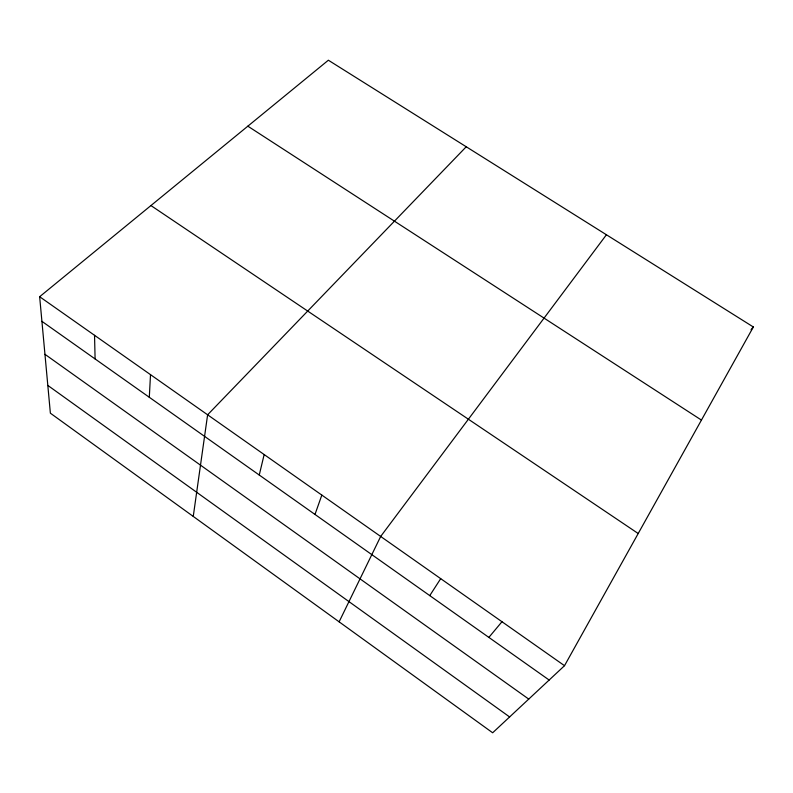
<?xml version="1.0" encoding="UTF-8"?>
<svg xmlns="http://www.w3.org/2000/svg" width="793" height="793" viewBox="0 0 793 793"><rect width="100%" height="100%" fill="white"/><g stroke="black" fill="none" stroke-linecap="round" stroke-linejoin="round"><path stroke-width="1.19" d="M149.302 397.283L150.511 374.653M193.254 516.431L207.617 414.798L466.234 146.764M259.252 475.037L264.158 454.548M314.99 514.449L321.829 495.09M339.126 621.831L380.67 536.455L606.427 234.758M564.517 665.694L753.35 326.984L328.361 60.218L39.65 296.721L50.375 413.183L492.661 732.782L564.517 665.694L39.65 296.721M429.766 595.612L440.7 578.652M488.865 637.403L501.969 621.732M751.05 329.719L753.35 326.984M247.842 126.176L701.448 420.092M150.938 205.556L638.206 533.52M41.92 321.343L549.153 680.037M44.953 354.302L528.743 699.099M47.818 385.418L509.621 716.951M94.536 335.3L95.101 358.951"/></g></svg>
